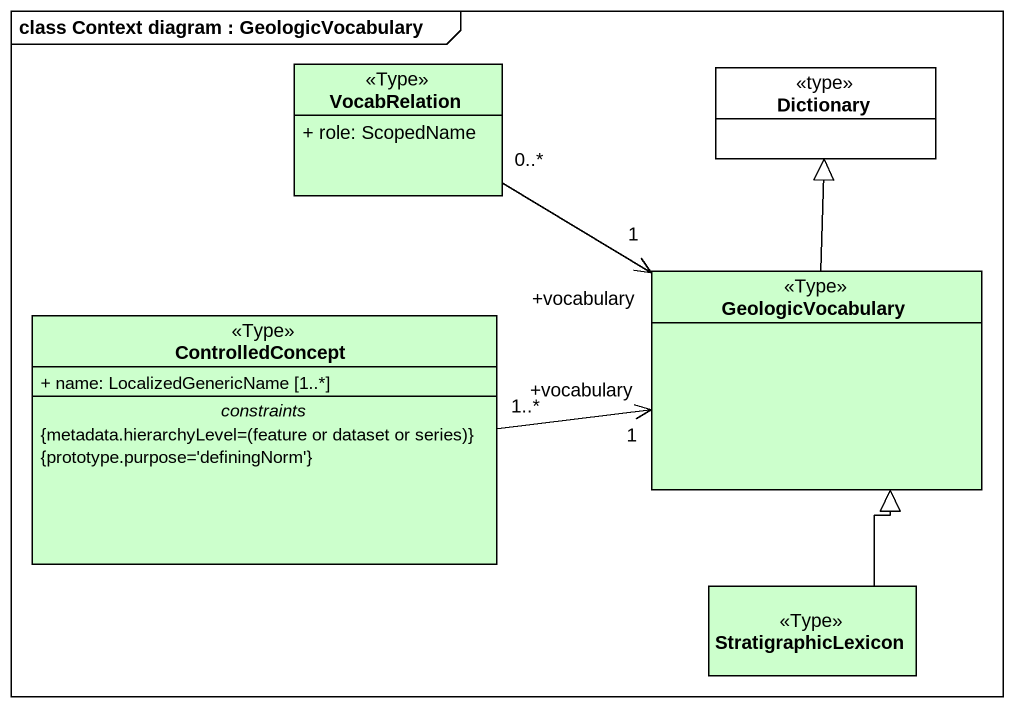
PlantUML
@startuml
mainframe class Context diagram : GeologicVocabulary
hide circle
hide empty members
skinparam classAttributeIconSize 0
class VocabRelation <<Type>> #CCFFCC {
  + role: ScopedName
}
class Dictionary <<type>>
class ControlledConcept <<Type>> #CCFFCC {
  + name: LocalizedGenericName [1..*]
  -- constraints --
  {field} {metadata.hierarchyLevel=(feature or dataset or series)}
  {prototype.purpose='definingNorm'}
}
class GeologicVocabulary <<Type>> #CCFFCC
class StratigraphicLexicon <<Type>> #CCFFCC
VocabRelation "0..*" -right-> "+vocabulary\n1" GeologicVocabulary
ControlledConcept "1..*" -right-> "+vocabulary\n1" GeologicVocabulary
GeologicVocabulary -up-|> Dictionary
StratigraphicLexicon -up-|> GeologicVocabulary
@enduml
